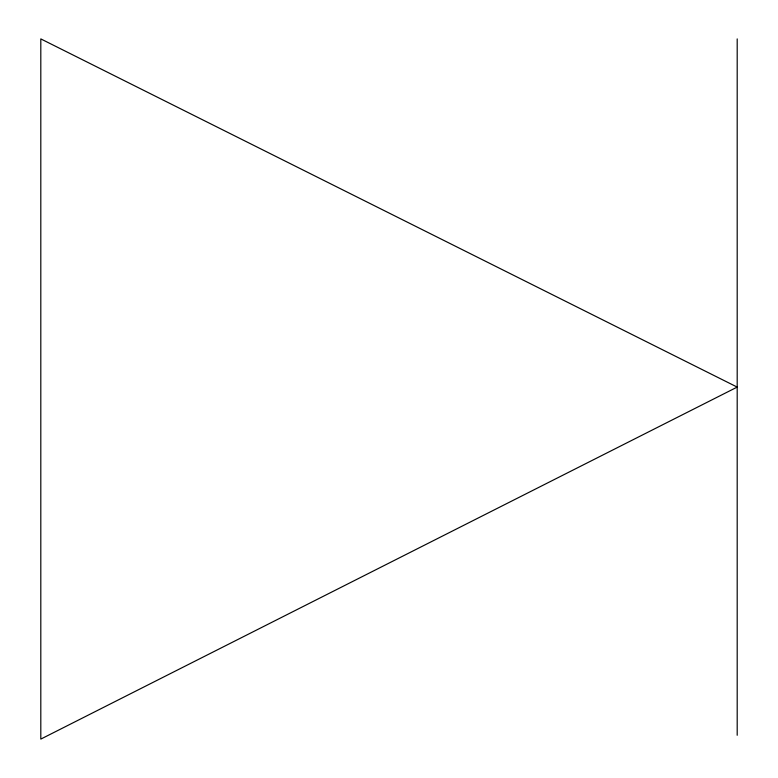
<?xml version="1.0" encoding="UTF-8"?>
<svg xmlns="http://www.w3.org/2000/svg" width="778" height="778" viewBox="0 0 778 778"><rect width="100%" height="100%" fill="white"/><g stroke="black" fill="none" stroke-linecap="round" stroke-linejoin="round"><path stroke-width="1.17" d="M737.194 38.9L737.194 735.278M737.194 387.094L40.806 739.1L40.806 38.9L737.194 387.094"/></g></svg>
